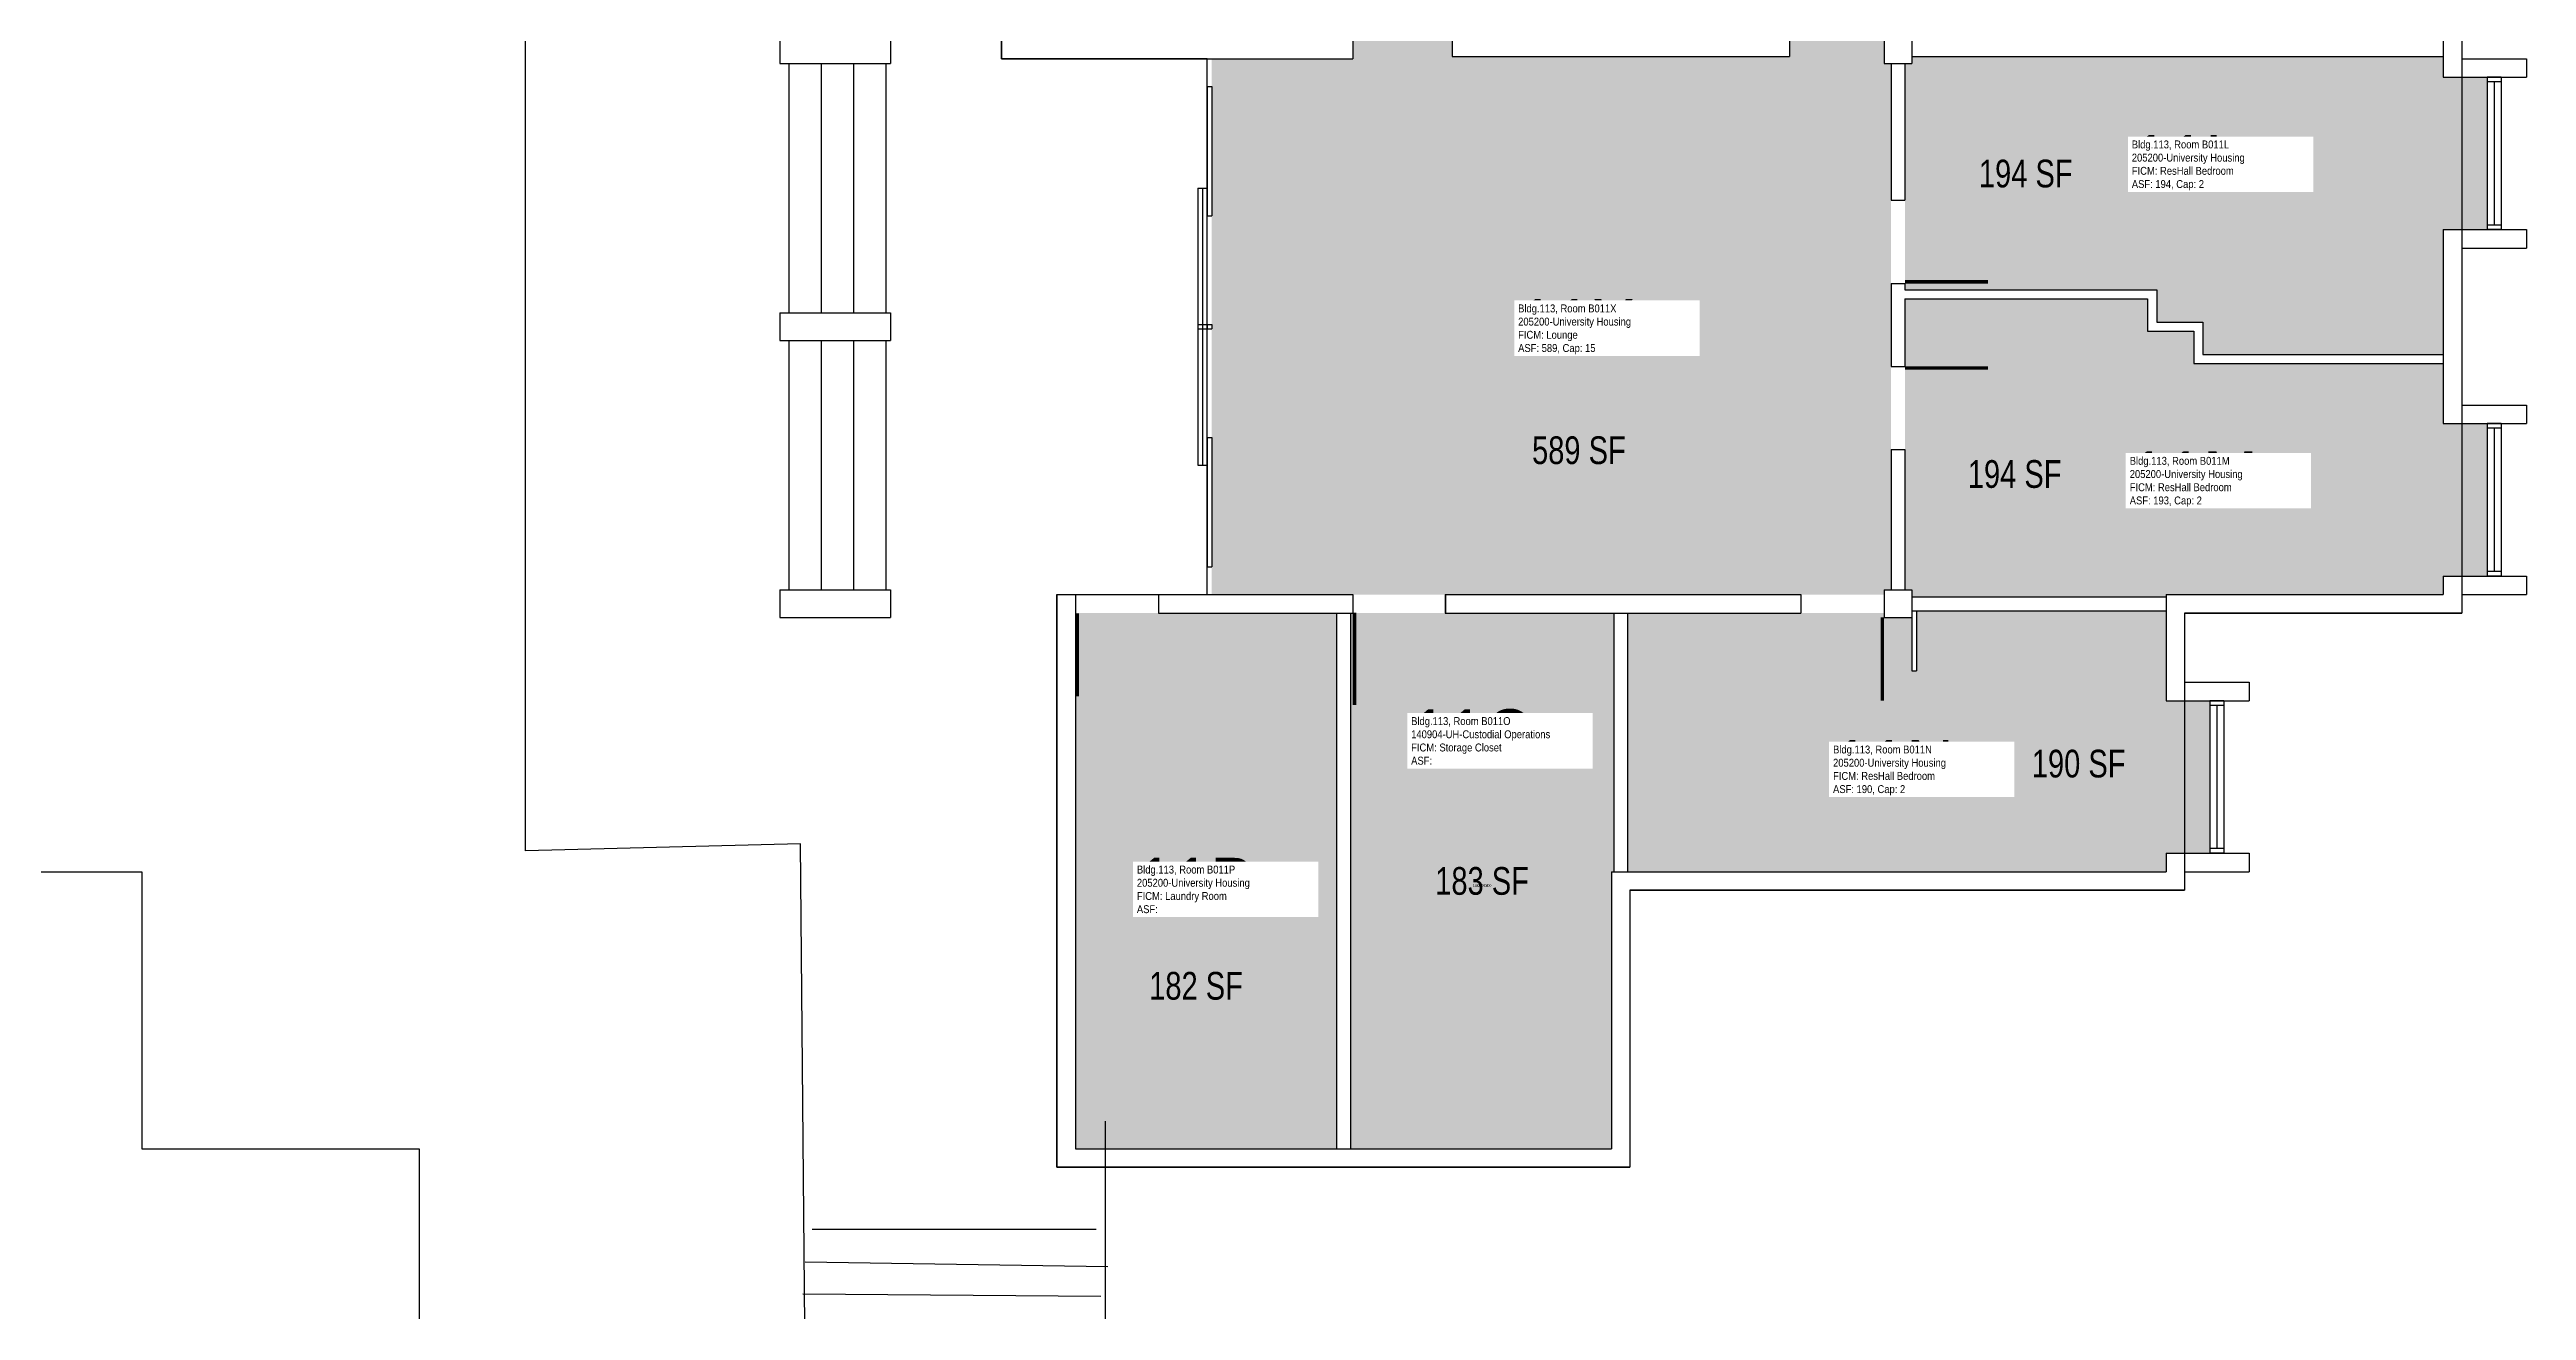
# Model space of a CAD drawing. Header units: inches. Extents: x -168 to 3268, y -1228 to 4836.
# Drawn here: x 904 to 1976, y 3394 to 3940 of the extents above; entities that cross this region are included whole.
import ezdxf
from ezdxf.enums import TextEntityAlignment as Align

# ---------------------------------------------------------------- set-up
doc = ezdxf.new("R2010")
doc.units = ezdxf.units.IN
doc.header["$LTSCALE"] = 100
doc.header["$MEASUREMENT"] = 0
for name, color, linetype in [('A-DOOR', 2, 'CONTINUOUS'), ('A-GLAZ', 1, 'CONTINUOUS'), ('A-IDEN-RNUM', 7, 'CONTINUOUS'), ('A-IDEN-SNUM', 4, 'CONTINUOUS'), ('A-IDEN-VNUM', 4, 'CONTINUOUS'), ('A-SITE', 3, 'CONTINUOUS'), ('A-WALL', 5, 'CONTINUOUS'), ('AREA-TEXT', 3, 'CONTINUOUS'), ('Rooms-Category-Color', 7, 'CONTINUOUS'), ('Rooms-College-Color', 7, 'CONTINUOUS'), ('Rooms-Department-Color', 7, 'CONTINUOUS'), ('Rooms-Division-Color', 7, 'CONTINUOUS'), ('Rooms-Information', 7, 'CONTINUOUS')]:
    doc.layers.add(name, color=color, linetype=linetype)
doc.styles.add('CP_AREA', font='arial.ttf', dxfattribs={"height": 15})
doc.styles.add('CP_ROOMSNUMBER', font='arial.ttf', dxfattribs={"height": 1})
doc.styles.add('CP_ROOMVNUMBER', font='arial.ttf', dxfattribs={"width": 0.85, "height": 0.075})

msp = doc.modelspace()

# ---------------------------------------------------------------- hatches: boundary and pattern name
at = {"layer": 'Rooms-Category-Color', "true_color": 0x728ef3}
for points in [[(1467, 4125), (1511, 4125), (1511, 3937), (1657, 3937), (1657, 4125), (1701, 4125), (1701, 3946), (1698, 3946), (1698, 3934), (1701, 3934), (1701, 3706), (1698, 3706), (1698, 3704), (1407, 3704), (1407, 3936), (1468, 3936), (1468, 4044), (1467, 4044)], [(1940, 3928), (1940, 3937), (1710, 3937), (1710, 3934), (1707, 3934), (1707, 3838.7), (1707, 3836), (1816, 3836), (1816, 3822), (1836, 3822), (1836, 3808), (1940, 3808), (1940, 3862), (1959, 3862), (1959, 3928)], [(1707, 3832), (1812, 3832), (1812, 3818), (1832, 3818), (1832, 3804), (1940, 3804), (1940, 3778), (1959, 3778), (1959, 3712), (1940, 3712), (1940, 3704), (1820, 3704), (1820, 3703), (1710, 3703), (1710, 3706), (1707, 3706), (1707, 3766.8), (1707, 3802.8), (1707, 3832), (1707, 3802.8)], [(1461, 3696), (1461, 3659), (1461, 3464), (1348, 3464), (1348, 3494), (1348, 3696), (1384, 3696)], [(1468.1, 3696), (1508.1, 3696), (1581, 3696), (1581, 3694), (1581, 3659), (1581, 3653), (1581, 3584), (1580, 3584), (1580, 3464), (1467, 3464), (1467, 3659), (1467, 3696)], [(1820, 3592), (1820, 3584), (1587, 3584), (1587, 3694), (1587, 3696), (1662, 3696), (1698, 3696), (1698, 3694), (1710, 3694), (1710, 3671), (1712, 3671), (1712, 3697), (1820, 3697), (1820, 3658), (1839, 3658), (1839, 3592)]]:
    msp.add_hatch(color=171, dxfattribs=at).paths.add_polyline_path(points)
at = {"layer": 'Rooms-College-Color', "true_color": 0xadadad}
for points in [[(1467, 4125), (1511, 4125), (1511, 3937), (1657, 3937), (1657, 4125), (1701, 4125), (1701, 3946), (1698, 3946), (1698, 3934), (1701, 3934), (1701, 3706), (1698, 3706), (1698, 3704), (1407, 3704), (1407, 3936), (1468, 3936), (1468, 4044), (1467, 4044)], [(1940, 3928), (1940, 3937), (1710, 3937), (1710, 3934), (1707, 3934), (1707, 3838.7), (1707, 3836), (1816, 3836), (1816, 3822), (1836, 3822), (1836, 3808), (1940, 3808), (1940, 3862), (1959, 3862), (1959, 3928)], [(1707, 3832), (1812, 3832), (1812, 3818), (1832, 3818), (1832, 3804), (1940, 3804), (1940, 3778), (1959, 3778), (1959, 3712), (1940, 3712), (1940, 3704), (1820, 3704), (1820, 3703), (1710, 3703), (1710, 3706), (1707, 3706), (1707, 3766.8), (1707, 3802.8), (1707, 3832), (1707, 3802.8)], [(1461, 3696), (1461, 3659), (1461, 3464), (1348, 3464), (1348, 3494), (1348, 3696), (1384, 3696)], [(1468.1, 3696), (1508.1, 3696), (1581, 3696), (1581, 3694), (1581, 3659), (1581, 3653), (1581, 3584), (1580, 3584), (1580, 3464), (1467, 3464), (1467, 3659), (1467, 3696)], [(1820, 3592), (1820, 3584), (1587, 3584), (1587, 3694), (1587, 3696), (1662, 3696), (1698, 3696), (1698, 3694), (1710, 3694), (1710, 3671), (1712, 3671), (1712, 3697), (1820, 3697), (1820, 3658), (1839, 3658), (1839, 3592)]]:
    msp.add_hatch(color=253, dxfattribs=at).paths.add_polyline_path(points)
at = {"layer": 'Rooms-Department-Color', "true_color": 0x604aed}
for points in [[(1467, 4125), (1511, 4125), (1511, 3937), (1657, 3937), (1657, 4125), (1701, 4125), (1701, 3946), (1698, 3946), (1698, 3934), (1701, 3934), (1701, 3706), (1698, 3706), (1698, 3704), (1407, 3704), (1407, 3936), (1468, 3936), (1468, 4044), (1467, 4044)], [(1940, 3928), (1940, 3937), (1710, 3937), (1710, 3934), (1707, 3934), (1707, 3838.7), (1707, 3836), (1816, 3836), (1816, 3822), (1836, 3822), (1836, 3808), (1940, 3808), (1940, 3862), (1959, 3862), (1959, 3928)], [(1707, 3832), (1812, 3832), (1812, 3818), (1832, 3818), (1832, 3804), (1940, 3804), (1940, 3778), (1959, 3778), (1959, 3712), (1940, 3712), (1940, 3704), (1820, 3704), (1820, 3703), (1710, 3703), (1710, 3706), (1707, 3706), (1707, 3766.8), (1707, 3802.8), (1707, 3832), (1707, 3802.8)], [(1461, 3696), (1461, 3659), (1461, 3464), (1348, 3464), (1348, 3494), (1348, 3696), (1384, 3696)], [(1468.1, 3696), (1508.1, 3696), (1581, 3696), (1581, 3694), (1581, 3659), (1581, 3653), (1581, 3584), (1580, 3584), (1580, 3464), (1467, 3464), (1467, 3659), (1467, 3696)], [(1820, 3592), (1820, 3584), (1587, 3584), (1587, 3694), (1587, 3696), (1662, 3696), (1698, 3696), (1698, 3694), (1710, 3694), (1710, 3671), (1712, 3671), (1712, 3697), (1820, 3697), (1820, 3658), (1839, 3658), (1839, 3592)]]:
    msp.add_hatch(color=173, dxfattribs=at).paths.add_polyline_path(points)
at = {"layer": 'Rooms-Division-Color', "true_color": 0x604aed}
for points in [[(1467, 4125), (1511, 4125), (1511, 3937), (1657, 3937), (1657, 4125), (1701, 4125), (1701, 3946), (1698, 3946), (1698, 3934), (1701, 3934), (1701, 3706), (1698, 3706), (1698, 3704), (1407, 3704), (1407, 3936), (1468, 3936), (1468, 4044), (1467, 4044)], [(1940, 3928), (1940, 3937), (1710, 3937), (1710, 3934), (1707, 3934), (1707, 3838.7), (1707, 3836), (1816, 3836), (1816, 3822), (1836, 3822), (1836, 3808), (1940, 3808), (1940, 3862), (1959, 3862), (1959, 3928)], [(1707, 3832), (1812, 3832), (1812, 3818), (1832, 3818), (1832, 3804), (1940, 3804), (1940, 3778), (1959, 3778), (1959, 3712), (1940, 3712), (1940, 3704), (1820, 3704), (1820, 3703), (1710, 3703), (1710, 3706), (1707, 3706), (1707, 3766.8), (1707, 3802.8), (1707, 3832), (1707, 3802.8)], [(1461, 3696), (1461, 3659), (1461, 3464), (1348, 3464), (1348, 3494), (1348, 3696), (1384, 3696)], [(1468.1, 3696), (1508.1, 3696), (1581, 3696), (1581, 3694), (1581, 3659), (1581, 3653), (1581, 3584), (1580, 3584), (1580, 3464), (1467, 3464), (1467, 3659), (1467, 3696)], [(1820, 3592), (1820, 3584), (1587, 3584), (1587, 3694), (1587, 3696), (1662, 3696), (1698, 3696), (1698, 3694), (1710, 3694), (1710, 3671), (1712, 3671), (1712, 3697), (1820, 3697), (1820, 3658), (1839, 3658), (1839, 3592)]]:
    msp.add_hatch(color=173, dxfattribs=at).paths.add_polyline_path(points)

# ---------------------------------------------------------------- linework, layer by layer
at = {"layer": 'A-DOOR'}
for points in [[(1707, 3839.4, 1.5, 1.5, 0), (1743, 3839.4, 0, 0, 0), (1743, 3840.2, 0, 0, 0.414214), (1705.5, 3874.7, 0, 0, 0.414214)], [(1707, 3802.1, 1.5, 1.5, 0), (1743, 3802.1, 0, 0, 0), (1743, 3801.3, 0, 0, -0.414214), (1705.5, 3766.8, 0, 0, -0.414214)], [(1348.8, 3695.9, 1.5, 1.5, 0), (1348.8, 3659.9, 0, 0, 0), (1349.5, 3659.9, 0, 0, 0.414214), (1384, 3697.4, 0, 0, 0.414214)], [(1468.8, 3696.2, 1.5, 1.5, 0), (1468.8, 3656.2, 0, 0, 0), (1468.1, 3656.2, 0, 0, 0.414214), (1508.1, 3696.2, 0, 0, 0.414214)], [(1697.2, 3694.1, 1.5, 1.5, 0), (1697.2, 3658.1, 0, 0, 0), (1696.5, 3658.1, 0, 0, -0.414214), (1662, 3695.6, 0, 0, -0.414214)]]:
    msp.add_lwpolyline(points, format="xyseb", dxfattribs=at)
at = {"layer": 'A-GLAZ'}
for p, q in [((1405, 3924), (1405, 3868)), ((1407, 3924), (1407, 3868)), ((1959, 3926), (1959, 3864)), ((1962, 3926), (1962, 3864)), ((1965, 3926), (1965, 3864)), ((1401, 3880), (1401, 3760)), ((1403, 3880), (1403, 3760)), ((1405, 3821), (1405, 3819)), ((1407, 3821), (1407, 3819)), ((1959, 3776), (1959, 3714)), ((1962, 3776), (1962, 3714)), ((1965, 3776), (1965, 3714)), ((1405, 3772), (1405, 3716)), ((1407, 3772), (1407, 3716)), ((1839, 3656), (1839, 3594)), ((1842, 3656), (1842, 3594)), ((1845, 3656), (1845, 3594))]:
    msp.add_line(p, q, dxfattribs=at)
at = {"layer": 'A-SITE'}
for p, q in [((1110, 3593), (1110, 4048)), ((1220, 3946), (1220, 3934)), ((1268, 3946), (1268, 3934)), ((1220, 3934), (1268, 3934)), ((1224, 3934), (1224, 3826)), ((1238, 3934), (1238, 3826)), ((1252, 3934), (1252, 3826)), ((1266, 3934), (1266, 3826)), ((1220, 3826), (1220, 3814)), ((1220, 3826), (1268, 3826)), ((1268, 3826), (1268, 3814)), ((1220, 3814), (1268, 3814)), ((1224, 3814), (1224, 3706)), ((1238, 3814), (1238, 3706)), ((1252, 3814), (1252, 3706)), ((1266, 3814), (1266, 3706)), ((1220, 3706), (1220, 3694)), ((1220, 3706), (1268, 3706)), ((1268, 3706), (1268, 3694)), ((1220, 3694), (1268, 3694)), ((1229, 3596), (1110, 3593)), ((1238, 2631), (1229, 3596)), ((1361, 3110), (1361, 3476)), ((1357, 3429), (1234, 3429)), ((1231, 3415), (1362, 3413)), ((1359, 3400), (1230, 3401))]:
    msp.add_line(p, q, dxfattribs=at)
for points in [[(1852, 4184), (1948, 4184), (1948, 3696), (1828, 3696), (1828, 3576), (1588, 3576), (1588, 3456), (1340, 3456), (1340, 3704), (1405, 3704), (1405, 3936), (1316, 3936), (1316, 4036), (1220, 4036), (1220, 4524), (1340, 4524), (1340, 4644), (1580, 4644), (1580, 4808), (1828, 4808), (1828, 4524), (1948, 4524), (1948, 4276), (1852, 4276)], [(456, 3488), (456, 3584), (944, 3584), (944, 3464), (1064, 3464), (1064, 3224), (1184, 3224), (1184, 2976), (936, 2976), (936, 3041), (704, 3041), (704, 2952), (604, 2952), (604, 2856), (116, 2856), (116, 2976), (-4, 2976), (-4, 3216), (-168, 3216), (-168, 3464), (116, 3464), (116, 3584), (364, 3584), (364, 3488)]]:
    msp.add_lwpolyline(points, close=True, dxfattribs=at)
at = {"layer": 'A-WALL'}
for p, q in [((1511, 4090), (1511, 3937)), ((1657, 4022), (1657, 3937)), ((1220, 3946), (1220, 3934)), ((1268, 3946), (1268, 3934)), ((1698, 3946), (1698, 3934)), ((1710, 3946), (1710, 3934)), ((1940, 3952), (1940, 3928)), ((1316, 3944), (1316, 3936)), ((1316, 3936), (1468, 3936)), ((1401, 3936), (1407, 3936)), ((1468, 3944.1), (1468, 3936)), ((1511, 3937), (1657, 3937)), ((1710, 3937), (1940, 3937)), ((1948, 3944), (1948, 3936)), ((1948, 3936), (1976, 3936)), ((1976, 3936), (1976, 3928)), ((1220, 3934), (1268, 3934)), ((1405, 3924), (1407, 3924)), ((1698, 3934), (1710, 3934)), ((1701, 3934), (1701, 3874.7)), ((1707, 3934), (1707, 3874.7)), ((1940, 3928), (1976, 3928)), ((1959, 3928), (1959, 3926)), ((1965, 3928), (1959, 3928)), ((1965, 3926), (1959, 3926)), ((1965, 3928), (1965, 3926)), ((1401, 3880), (1405, 3880)), ((1701, 3874.7), (1707, 3874.7)), ((1405, 3868), (1407, 3868)), ((1940, 3862), (1976, 3862)), ((1940, 3862), (1940, 3778)), ((1959, 3864), (1959, 3862)), ((1965, 3864), (1959, 3864)), ((1965, 3862), (1959, 3862)), ((1965, 3864), (1965, 3862)), ((1976, 3862), (1976, 3854)), ((1948, 3854), (1948, 3786)), ((1948, 3854), (1976, 3854)), ((1701, 3838.7), (1701, 3802.8)), ((1701, 3838.7), (1707, 3838.7)), ((1707, 3838.7), (1707, 3836)), ((1707, 3836), (1816, 3836)), ((1707, 3832), (1812, 3832)), ((1707, 3832), (1707, 3802.8)), ((1812, 3832), (1812, 3818)), ((1816, 3836), (1816, 3822)), ((1220, 3826), (1268, 3826)), ((1220, 3826), (1220, 3814)), ((1268, 3826), (1268, 3814)), ((1401, 3821), (1407, 3821)), ((1401, 3819), (1407, 3819)), ((1812, 3818), (1832, 3818)), ((1816, 3822), (1836, 3822)), ((1832, 3818), (1832, 3804)), ((1836, 3822), (1836, 3808)), ((1220, 3814), (1268, 3814)), ((1836, 3808), (1940, 3808)), ((1701, 3802.8), (1707, 3802.8)), ((1832, 3804), (1940, 3804)), ((1948, 3786), (1976, 3786)), ((1976, 3786), (1976, 3778)), ((1940, 3778), (1976, 3778)), ((1959, 3778), (1959, 3776)), ((1965, 3778), (1959, 3778)), ((1965, 3776), (1959, 3776)), ((1965, 3778), (1965, 3776)), ((1405, 3772), (1407, 3772)), ((1701, 3766.8), (1707, 3766.8)), ((1701, 3766.8), (1701, 3706)), ((1707, 3766.8), (1707, 3706)), ((1401, 3760), (1405, 3760)), ((1405, 3716), (1407, 3716)), ((1940, 3712), (1940, 3704)), ((1940, 3712), (1976, 3712)), ((1959, 3714), (1959, 3712)), ((1965, 3714), (1959, 3714)), ((1965, 3712), (1959, 3712)), ((1965, 3714), (1965, 3712)), ((1976, 3712), (1976, 3704)), ((1220, 3706), (1268, 3706)), ((1220, 3706), (1220, 3694)), ((1268, 3706), (1268, 3694)), ((1340, 3704), (1340, 3456)), ((1340, 3704), (1348, 3704)), ((1348, 3704), (1348, 3464)), ((1348, 3704), (1348, 3685.9)), ((1384, 3704), (1468.1, 3704)), ((1384, 3704), (1384, 3696)), ((1384, 3704), (1384, 3696)), ((1401, 3704), (1407, 3704)), ((1468, 3704), (1468, 3696)), ((1468.1, 3704), (1468.1, 3696)), ((1508, 3704), (1662, 3704)), ((1508, 3704), (1508, 3696)), ((1508.1, 3704), (1508.1, 3696)), ((1662, 3704), (1662, 3696)), ((1662, 3704), (1662, 3696)), ((1698, 3706), (1698, 3694)), ((1698, 3706), (1698, 3694)), ((1698, 3706), (1710, 3706)), ((1710, 3706), (1710, 3694)), ((1710, 3703), (1820, 3703)), ((1820, 3704), (1940, 3704)), ((1820, 3704), (1820, 3658)), ((1948, 3704), (1976, 3704)), ((1948, 3704), (1948, 3696)), ((1220, 3694), (1268, 3694)), ((1384, 3696), (1468.1, 3696)), ((1461, 3696), (1461, 3464)), ((1467, 3696), (1467, 3464)), ((1508, 3696), (1662, 3696)), ((1581, 3696), (1581, 3584)), ((1587, 3696), (1587, 3584)), ((1698, 3694), (1710, 3694)), ((1710, 3697), (1820, 3697)), ((1710, 3697), (1710, 3671)), ((1712, 3697), (1712, 3671)), ((1828, 3696), (1948, 3696)), ((1828, 3696), (1828, 3666)), ((1710, 3671), (1712, 3671)), ((1820, 3658), (1856, 3658)), ((1828, 3666), (1856, 3666)), ((1845, 3658), (1839, 3658)), ((1839, 3658), (1839, 3656)), ((1845, 3656), (1839, 3656)), ((1845, 3658), (1845, 3656)), ((1856, 3666), (1856, 3658)), ((1820, 3592), (1856, 3592)), ((1820, 3592), (1820, 3584)), ((1845, 3594), (1839, 3594)), ((1839, 3594), (1839, 3592)), ((1845, 3592), (1839, 3592)), ((1845, 3594), (1845, 3592)), ((1856, 3592), (1856, 3584)), ((1580, 3584), (1820, 3584)), ((1580, 3584), (1580, 3464)), ((1828, 3584), (1856, 3584)), ((1828, 3584), (1828, 3576)), ((1588, 3576), (1828, 3576)), ((1588, 3576), (1588, 3456)), ((1348, 3464), (1580, 3464)), ((1340, 3456), (1588, 3456))]:
    msp.add_line(p, q, dxfattribs=at)

# ---------------------------------------------------------------- texts
at = {"layer": 'A-IDEN-RNUM', "style": 'CP_ROOMSNUMBER', "width": 0.85}
for s, p in [('0011-L0', (1829, 3891)), ('0011-X0', (1565, 3820)), ('0011-M0', (1832, 3754)), ('0011-N0', (1702, 3629)), ('0011-P0', (1400, 3578)), ('0011-O0', (1524, 3578))]:
    msp.add_text(s, height=1, dxfattribs=at).set_placement(p, align=Align.MIDDLE)
at = {"layer": 'A-IDEN-SNUM', "style": 'CP_ROOMSNUMBER', "width": 0.85}
for s, p in [('1130B011L0', (1829, 3891)), ('1130B011X0', (1565, 3820)), ('1130B011M0', (1832, 3754)), ('1130B011N0', (1702, 3629)), ('1130B011P0', (1400, 3578)), ('1130B011O0', (1524, 3578))]:
    msp.add_text(s, height=1, dxfattribs=at).set_placement(p, align=Align.MIDDLE)
at = {"layer": 'A-IDEN-VNUM', "style": 'CP_ROOMVNUMBER', "width": 0.85}
for s, p in [('11L', (1829, 3891)), ('11X', (1565, 3820)), ('11M', (1832, 3754)), ('11O', (1520.2, 3642.3)), ('11N', (1702, 3629)), ('11P', (1400, 3578))]:
    msp.add_text(s, height=24, dxfattribs=at).set_placement(p, align=Align.MIDDLE)
at = {"layer": 'AREA-TEXT', "style": 'CP_AREA', "width": 0.75}
for s, p in [('194 SF', (1759.3, 3886.3)), ('589 SF', (1565.9, 3766.5)), ('194 SF', (1754.5, 3756.2)), ('190 SF', (1782.2, 3630.8)), ('183 SF', (1524, 3580)), ('182 SF', (1400.2, 3534.6))]:
    msp.add_text(s, height=12, dxfattribs=at).set_placement(p, align=Align.MIDDLE_CENTER)

# ---------------------------------------------------------------- next in the draw order: texts
at = {"layer": 'Rooms-Information', "char_height": 3.429, "width": 76.8, "attachment_point": 7, "style": 'CP_ROOMVNUMBER', "bg_fill": 3, "box_fill_scale": 1.5, "bg_fill_color": 256, "bg_fill_true_color": 13158600, "bg_fill_transparency": 0}
for s, insert in [('Bldg.113, Room B011L^M^J205200-University Housing^M^JFICM: ResHall Bedroom^M^JASF: 194, Cap: 2', (1805.2, 3879)), ('Bldg.113, Room B011X^M^J205200-University Housing^M^JFICM: Lounge^M^JASF: 589, Cap: 15', (1539.6, 3808)), ('Bldg.113, Room B011M^M^J205200-University Housing^M^JFICM: ResHall Bedroom^M^JASF: 193, Cap: 2', (1804.3, 3742)), ('Bldg.113, Room B011O^M^J140904-UH-Custodial Operations^M^JFICM: Storage Closet^M^JASF: ', (1493.3, 3630.3)), ('Bldg.113, Room B011N^M^J205200-University Housing^M^JFICM: ResHall Bedroom^M^JASF: 190, Cap: 2', (1675.9, 3617)), ('Bldg.113, Room B011P^M^J205200-University Housing^M^JFICM: Laundry Room^M^JASF: ', (1374.6, 3566))]:
    msp.add_mtext(s, dxfattribs=dict(at, insert=insert))

doc.saveas('drawing.dxf')
